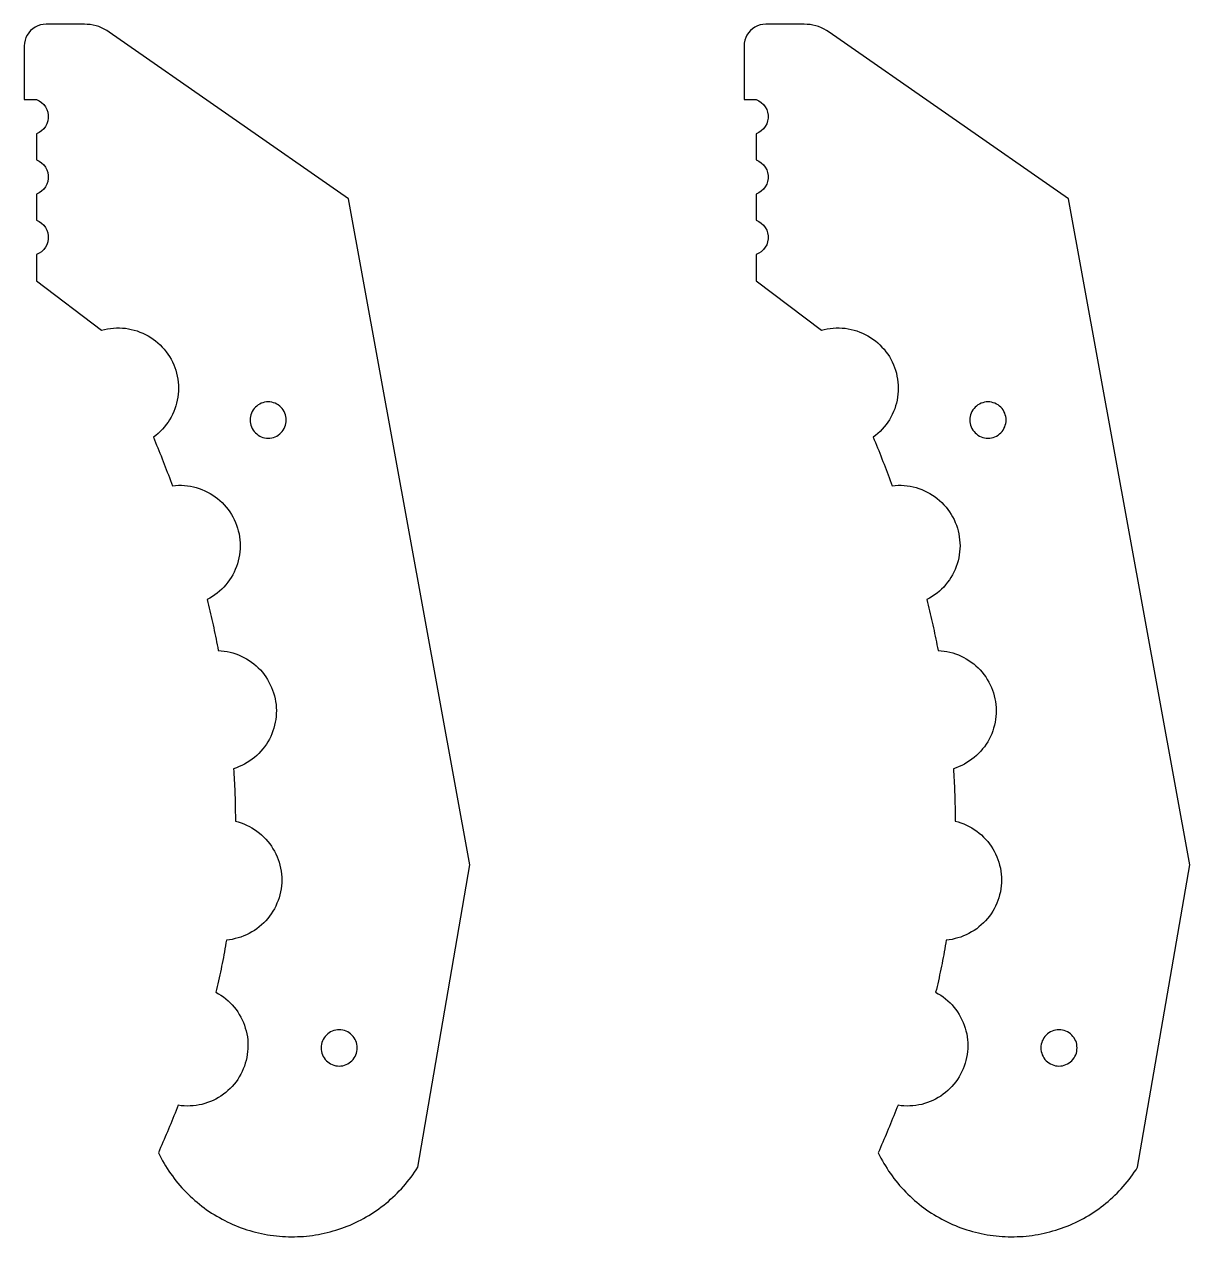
# Model space of a CAD drawing. Extents: x 1 to 481, y 1 to 148.
# Drawn here: x 384.4 to 480.8, y 25.3 to 125.7 of the extents above; entities that cross this region are included whole.
import ezdxf

# ---------------------------------------------------------------- set-up
doc = ezdxf.new("R2010")
doc.units = 0
doc.layers.get('0').update_dxf_attribs({"linetype": 'CONTINUOUS'})

msp = doc.modelspace()

# ---------------------------------------------------------------- linework, layer by layer
for p, q in [((385.26, 125.48), (385.06, 125.35)), ((385.47, 125.58), (385.26, 125.48)), ((385.69, 125.66), (385.47, 125.58)), ((385.92, 125.7), (385.69, 125.66)), ((386.16, 125.72), (385.92, 125.7)), ((389.34, 125.72), (386.16, 125.72)), ((389.58, 125.71), (389.34, 125.72)), ((389.82, 125.69), (389.58, 125.71)), ((390.06, 125.65), (389.82, 125.69)), ((390.3, 125.59), (390.06, 125.65)), ((390.53, 125.52), (390.3, 125.59)), ((390.76, 125.43), (390.53, 125.52)), ((444.85, 125.48), (444.65, 125.35)), ((445.06, 125.58), (444.85, 125.48)), ((445.28, 125.66), (445.06, 125.58)), ((445.51, 125.7), (445.28, 125.66)), ((445.75, 125.72), (445.51, 125.7)), ((448.93, 125.72), (445.75, 125.72)), ((449.17, 125.71), (448.93, 125.72)), ((449.42, 125.69), (449.17, 125.71)), ((449.65, 125.65), (449.42, 125.69)), ((449.89, 125.59), (449.65, 125.65)), ((450.12, 125.52), (449.89, 125.59)), ((450.35, 125.43), (450.12, 125.52)), ((384.49, 124.61), (384.42, 124.39)), ((384.6, 124.82), (384.49, 124.61)), ((384.73, 125.02), (384.6, 124.82)), ((384.88, 125.19), (384.73, 125.02)), ((385.06, 125.35), (384.88, 125.19)), ((390.98, 125.32), (390.76, 125.43)), ((391.19, 125.21), (390.98, 125.32)), ((391.4, 125.07), (391.19, 125.21)), ((411.21, 111.28), (391.4, 125.07)), ((444.09, 124.61), (444.01, 124.39)), ((444.19, 124.82), (444.09, 124.61)), ((444.32, 125.02), (444.19, 124.82)), ((444.48, 125.19), (444.32, 125.02)), ((444.65, 125.35), (444.48, 125.19)), ((450.57, 125.32), (450.35, 125.43)), ((450.78, 125.21), (450.57, 125.32)), ((450.99, 125.07), (450.78, 125.21)), ((470.8, 111.28), (450.99, 125.07)), ((384.37, 124.15), (384.36, 123.92)), ((384.36, 123.92), (384.36, 119.49)), ((384.42, 124.39), (384.37, 124.15)), ((443.97, 124.15), (443.95, 123.92)), ((443.95, 123.92), (443.95, 119.49)), ((444.01, 124.39), (443.97, 124.15)), ((384.36, 119.49), (385.36, 119.49)), ((385.36, 119.49), (385.58, 119.38)), ((443.95, 119.49), (444.95, 119.49)), ((444.95, 119.49), (445.17, 119.38)), ((385.58, 119.38), (385.79, 119.25)), ((385.79, 119.25), (385.97, 119.08)), ((385.97, 119.08), (386.12, 118.89)), ((386.12, 118.89), (386.23, 118.67)), ((386.23, 118.67), (386.31, 118.44)), ((445.17, 119.38), (445.38, 119.25)), ((445.38, 119.25), (445.56, 119.08)), ((445.56, 119.08), (445.71, 118.89)), ((445.71, 118.89), (445.83, 118.67)), ((445.83, 118.67), (445.9, 118.44)), ((386.23, 117.47), (386.12, 117.26)), ((386.31, 117.71), (386.23, 117.47)), ((386.31, 118.44), (386.35, 118.19)), ((386.35, 117.95), (386.31, 117.71)), ((386.35, 118.19), (386.35, 117.95)), ((445.83, 117.47), (445.71, 117.26)), ((445.9, 117.71), (445.83, 117.47)), ((445.9, 118.44), (445.94, 118.19)), ((445.94, 117.95), (445.9, 117.71)), ((445.94, 118.19), (445.94, 117.95)), ((385.58, 116.76), (385.36, 116.66)), ((385.36, 116.66), (385.36, 114.49)), ((385.79, 116.89), (385.58, 116.76)), ((385.97, 117.06), (385.79, 116.89)), ((386.12, 117.26), (385.97, 117.06)), ((445.17, 116.76), (444.95, 116.66)), ((444.95, 116.66), (444.95, 114.49)), ((445.38, 116.89), (445.17, 116.76)), ((445.56, 117.06), (445.38, 116.89)), ((445.71, 117.26), (445.56, 117.06)), ((385.36, 114.49), (385.58, 114.38)), ((444.95, 114.49), (445.17, 114.38)), ((385.58, 114.38), (385.79, 114.25)), ((385.79, 114.25), (385.97, 114.08)), ((385.97, 114.08), (386.12, 113.89)), ((386.12, 113.89), (386.23, 113.67)), ((386.23, 113.67), (386.31, 113.44)), ((386.31, 113.44), (386.35, 113.19)), ((445.17, 114.38), (445.38, 114.25)), ((445.38, 114.25), (445.56, 114.08)), ((445.56, 114.08), (445.71, 113.89)), ((445.71, 113.89), (445.83, 113.67)), ((445.83, 113.67), (445.9, 113.44)), ((445.9, 113.44), (445.94, 113.19)), ((386.23, 112.47), (386.12, 112.26)), ((386.31, 112.71), (386.23, 112.47)), ((386.35, 112.95), (386.31, 112.71)), ((386.35, 113.19), (386.35, 112.95)), ((445.83, 112.47), (445.71, 112.26)), ((445.9, 112.71), (445.83, 112.47)), ((445.94, 112.95), (445.9, 112.71)), ((445.94, 113.19), (445.94, 112.95)), ((385.58, 111.76), (385.36, 111.66)), ((385.36, 111.66), (385.36, 109.49)), ((385.79, 111.89), (385.58, 111.76)), ((385.97, 112.06), (385.79, 111.89)), ((386.12, 112.26), (385.97, 112.06)), ((445.17, 111.76), (444.95, 111.66)), ((444.95, 111.66), (444.95, 109.49)), ((445.38, 111.89), (445.17, 111.76)), ((445.56, 112.06), (445.38, 111.89)), ((445.71, 112.26), (445.56, 112.06)), ((421.26, 56.14), (411.21, 111.28)), ((480.85, 56.14), (470.8, 111.28)), ((385.36, 109.49), (385.58, 109.38)), ((444.95, 109.49), (445.17, 109.38)), ((385.58, 109.38), (385.79, 109.25)), ((385.79, 109.25), (385.97, 109.08)), ((385.97, 109.08), (386.12, 108.89)), ((386.12, 108.89), (386.23, 108.67)), ((386.23, 108.67), (386.31, 108.44)), ((386.31, 108.44), (386.35, 108.19)), ((445.17, 109.38), (445.38, 109.25)), ((445.38, 109.25), (445.56, 109.08)), ((445.56, 109.08), (445.71, 108.89)), ((445.71, 108.89), (445.83, 108.67)), ((445.83, 108.67), (445.9, 108.44)), ((445.9, 108.44), (445.94, 108.19)), ((386.23, 107.47), (386.12, 107.26)), ((386.31, 107.71), (386.23, 107.47)), ((386.35, 107.95), (386.31, 107.71)), ((386.35, 108.19), (386.35, 107.95)), ((445.83, 107.47), (445.71, 107.26)), ((445.9, 107.71), (445.83, 107.47)), ((445.94, 107.95), (445.9, 107.71)), ((445.94, 108.19), (445.94, 107.95)), ((385.58, 106.76), (385.36, 106.66)), ((385.36, 106.66), (385.36, 104.49)), ((385.79, 106.89), (385.58, 106.76)), ((385.97, 107.06), (385.79, 106.89)), ((386.12, 107.26), (385.97, 107.06)), ((445.17, 106.76), (444.95, 106.66)), ((444.95, 106.66), (444.95, 104.49)), ((445.38, 106.89), (445.17, 106.76)), ((445.56, 107.06), (445.38, 106.89)), ((445.71, 107.26), (445.56, 107.06)), ((385.36, 104.49), (390.76, 100.39)), ((444.95, 104.49), (450.35, 100.39)), ((390.76, 100.39), (391, 100.46)), ((391, 100.46), (391.24, 100.51)), ((391.24, 100.51), (391.49, 100.54)), ((391.49, 100.54), (391.74, 100.57)), ((391.74, 100.57), (391.99, 100.58)), ((391.99, 100.58), (392.24, 100.58)), ((392.24, 100.58), (392.49, 100.57)), ((392.49, 100.57), (392.73, 100.55)), ((392.73, 100.55), (392.98, 100.51)), ((392.98, 100.51), (393.22, 100.46)), ((393.22, 100.46), (393.47, 100.4)), ((393.47, 100.4), (393.7, 100.33)), ((450.35, 100.39), (450.59, 100.46)), ((450.59, 100.46), (450.84, 100.51)), ((450.84, 100.51), (451.08, 100.54)), ((451.08, 100.54), (451.33, 100.57)), ((451.33, 100.57), (451.58, 100.58)), ((451.58, 100.58), (451.83, 100.58)), ((451.83, 100.58), (452.08, 100.57)), ((452.08, 100.57), (452.33, 100.55)), ((452.33, 100.55), (452.57, 100.51)), ((452.57, 100.51), (452.82, 100.46)), ((452.82, 100.46), (453.06, 100.4)), ((453.06, 100.4), (453.3, 100.33)), ((393.7, 100.33), (393.94, 100.24)), ((393.94, 100.24), (394.17, 100.15)), ((394.17, 100.15), (394.39, 100.04)), ((394.39, 100.04), (394.61, 99.92)), ((394.61, 99.92), (394.83, 99.79)), ((394.83, 99.79), (395.03, 99.65)), ((395.03, 99.65), (395.23, 99.5)), ((395.23, 99.5), (395.42, 99.34)), ((453.3, 100.33), (453.53, 100.24)), ((453.53, 100.24), (453.76, 100.15)), ((453.76, 100.15), (453.99, 100.04)), ((453.99, 100.04), (454.21, 99.92)), ((454.21, 99.92), (454.42, 99.79)), ((454.42, 99.79), (454.62, 99.65)), ((454.62, 99.65), (454.82, 99.5)), ((454.82, 99.5), (455.02, 99.34)), ((395.42, 99.34), (395.61, 99.17)), ((395.61, 99.17), (395.78, 98.99)), ((395.78, 98.99), (395.95, 98.81)), ((395.95, 98.81), (396.1, 98.61)), ((396.1, 98.61), (396.25, 98.41)), ((396.25, 98.41), (396.38, 98.2)), ((455.02, 99.34), (455.2, 99.17)), ((455.2, 99.17), (455.37, 98.99)), ((455.37, 98.99), (455.54, 98.81)), ((455.54, 98.81), (455.69, 98.61)), ((455.69, 98.61), (455.84, 98.41)), ((455.84, 98.41), (455.98, 98.2)), ((396.38, 98.2), (396.51, 97.98)), ((396.51, 97.98), (396.62, 97.76)), ((396.62, 97.76), (396.73, 97.53)), ((396.73, 97.53), (396.82, 97.3)), ((455.98, 98.2), (456.1, 97.98)), ((456.1, 97.98), (456.22, 97.76)), ((456.22, 97.76), (456.32, 97.53)), ((456.32, 97.53), (456.41, 97.3)), ((396.82, 97.3), (396.9, 97.07)), ((396.9, 97.07), (396.97, 96.83)), ((396.97, 96.83), (397.02, 96.58)), ((397.02, 96.58), (397.07, 96.34)), ((456.41, 97.3), (456.49, 97.07)), ((456.49, 97.07), (456.56, 96.83)), ((456.56, 96.83), (456.61, 96.58)), ((456.61, 96.58), (456.66, 96.34)), ((397.07, 96.34), (397.1, 96.09)), ((397.1, 96.09), (397.12, 95.84)), ((397.12, 95.84), (397.12, 95.59)), ((397.12, 95.59), (397.12, 95.34)), ((456.66, 96.34), (456.69, 96.09)), ((456.69, 96.09), (456.71, 95.84)), ((456.71, 95.84), (456.71, 95.59)), ((456.71, 95.59), (456.71, 95.34)), ((396.97, 94.36), (396.9, 94.12)), ((397.03, 94.6), (396.97, 94.36)), ((397.07, 94.85), (397.03, 94.6)), ((397.1, 95.09), (397.07, 94.85)), ((397.12, 95.34), (397.1, 95.09)), ((404.12, 94.39), (403.98, 94.34)), ((404.26, 94.43), (404.12, 94.39)), ((404.41, 94.45), (404.26, 94.43)), ((404.55, 94.46), (404.41, 94.45)), ((404.7, 94.45), (404.55, 94.46)), ((404.85, 94.43), (404.7, 94.45)), ((404.99, 94.39), (404.85, 94.43)), ((405.13, 94.34), (404.99, 94.39)), ((456.56, 94.36), (456.5, 94.12)), ((456.62, 94.6), (456.56, 94.36)), ((456.66, 94.85), (456.62, 94.6)), ((456.69, 95.09), (456.66, 94.85)), ((456.71, 95.34), (456.69, 95.09)), ((463.71, 94.39), (463.57, 94.34)), ((463.85, 94.43), (463.71, 94.39)), ((464, 94.45), (463.85, 94.43)), ((464.15, 94.46), (464, 94.45)), ((464.29, 94.45), (464.15, 94.46)), ((464.44, 94.43), (464.29, 94.45)), ((464.58, 94.39), (464.44, 94.43)), ((464.72, 94.34), (464.58, 94.39)), ((396.63, 93.42), (396.52, 93.2)), ((396.73, 93.65), (396.63, 93.42)), ((396.82, 93.88), (396.73, 93.65)), ((396.9, 94.12), (396.82, 93.88)), ((403.12, 93.39), (403.08, 93.25)), ((403.17, 93.53), (403.12, 93.39)), ((403.23, 93.66), (403.17, 93.53)), ((403.31, 93.79), (403.23, 93.66)), ((403.39, 93.91), (403.31, 93.79)), ((403.49, 94.02), (403.39, 93.91)), ((403.6, 94.11), (403.49, 94.02)), ((403.72, 94.2), (403.6, 94.11)), ((403.85, 94.28), (403.72, 94.2)), ((403.98, 94.34), (403.85, 94.28)), ((405.26, 94.28), (405.13, 94.34)), ((405.39, 94.2), (405.26, 94.28)), ((405.51, 94.11), (405.39, 94.2)), ((405.61, 94.02), (405.51, 94.11)), ((405.71, 93.91), (405.61, 94.02)), ((405.8, 93.79), (405.71, 93.91)), ((405.88, 93.66), (405.8, 93.79)), ((405.94, 93.53), (405.88, 93.66)), ((405.99, 93.39), (405.94, 93.53)), ((406.02, 93.25), (405.99, 93.39)), ((456.22, 93.42), (456.11, 93.2)), ((456.33, 93.65), (456.22, 93.42)), ((456.42, 93.88), (456.33, 93.65)), ((456.5, 94.12), (456.42, 93.88)), ((462.71, 93.39), (462.67, 93.25)), ((462.76, 93.53), (462.71, 93.39)), ((462.82, 93.66), (462.76, 93.53)), ((462.9, 93.79), (462.82, 93.66)), ((462.99, 93.91), (462.9, 93.79)), ((463.09, 94.02), (462.99, 93.91)), ((463.19, 94.11), (463.09, 94.02)), ((463.31, 94.2), (463.19, 94.11)), ((463.44, 94.28), (463.31, 94.2)), ((463.57, 94.34), (463.44, 94.28)), ((464.85, 94.28), (464.72, 94.34)), ((464.98, 94.2), (464.85, 94.28)), ((465.1, 94.11), (464.98, 94.2)), ((465.21, 94.02), (465.1, 94.11)), ((465.31, 93.91), (465.21, 94.02)), ((465.39, 93.79), (465.31, 93.91)), ((465.47, 93.66), (465.39, 93.79)), ((465.53, 93.53), (465.47, 93.66)), ((465.58, 93.39), (465.53, 93.53)), ((465.62, 93.25), (465.58, 93.39)), ((395.96, 92.38), (395.79, 92.19)), ((396.11, 92.57), (395.96, 92.38)), ((396.26, 92.77), (396.11, 92.57)), ((396.39, 92.98), (396.26, 92.77)), ((396.52, 93.2), (396.39, 92.98)), ((403.06, 93.1), (403.05, 92.96)), ((403.05, 92.96), (403.06, 92.81)), ((403.08, 93.25), (403.06, 93.1)), ((403.06, 92.81), (403.08, 92.66)), ((403.08, 92.66), (403.12, 92.52)), ((403.12, 92.52), (403.17, 92.38)), ((403.17, 92.38), (403.23, 92.25)), ((405.88, 92.25), (405.94, 92.38)), ((405.94, 92.38), (405.99, 92.52)), ((405.99, 92.52), (406.02, 92.66)), ((406.05, 93.1), (406.02, 93.25)), ((406.02, 92.66), (406.05, 92.81)), ((406.05, 92.96), (406.05, 93.1)), ((406.05, 92.81), (406.05, 92.96)), ((455.55, 92.38), (455.39, 92.19)), ((455.71, 92.57), (455.55, 92.38)), ((455.85, 92.77), (455.71, 92.57)), ((455.99, 92.98), (455.85, 92.77)), ((456.11, 93.2), (455.99, 92.98)), ((462.67, 93.25), (462.65, 93.1)), ((462.65, 93.1), (462.65, 92.96)), ((462.65, 92.96), (462.65, 92.81)), ((462.65, 92.81), (462.67, 92.66)), ((462.67, 92.66), (462.71, 92.52)), ((462.71, 92.52), (462.76, 92.38)), ((462.76, 92.38), (462.82, 92.25)), ((465.47, 92.25), (465.53, 92.38)), ((465.53, 92.38), (465.58, 92.52)), ((465.58, 92.52), (465.62, 92.66)), ((465.64, 93.1), (465.62, 93.25)), ((465.62, 92.66), (465.64, 92.81)), ((465.65, 92.96), (465.64, 93.1)), ((465.64, 92.81), (465.65, 92.96)), ((395.25, 91.68), (395.05, 91.53)), ((395.05, 91.53), (395.14, 91.31)), ((395.44, 91.84), (395.25, 91.68)), ((395.62, 92.01), (395.44, 91.84)), ((395.79, 92.19), (395.62, 92.01)), ((403.23, 92.25), (403.31, 92.12)), ((403.31, 92.12), (403.39, 92)), ((403.39, 92), (403.49, 91.89)), ((403.49, 91.89), (403.6, 91.8)), ((403.6, 91.8), (403.72, 91.71)), ((403.72, 91.71), (403.85, 91.63)), ((403.85, 91.63), (403.98, 91.57)), ((403.98, 91.57), (404.12, 91.52)), ((404.12, 91.52), (404.26, 91.48)), ((404.26, 91.48), (404.41, 91.46)), ((404.41, 91.46), (404.55, 91.46)), ((404.55, 91.46), (404.7, 91.46)), ((404.7, 91.46), (404.85, 91.48)), ((404.85, 91.48), (404.99, 91.52)), ((404.99, 91.52), (405.13, 91.57)), ((405.13, 91.57), (405.26, 91.63)), ((405.26, 91.63), (405.39, 91.71)), ((405.39, 91.71), (405.51, 91.8)), ((405.51, 91.8), (405.61, 91.89)), ((405.61, 91.89), (405.71, 92)), ((405.71, 92), (405.8, 92.12)), ((405.8, 92.12), (405.88, 92.25)), ((454.84, 91.68), (454.64, 91.53)), ((454.64, 91.53), (454.73, 91.31)), ((455.03, 91.84), (454.84, 91.68)), ((455.21, 92.01), (455.03, 91.84)), ((455.39, 92.19), (455.21, 92.01)), ((462.82, 92.25), (462.9, 92.12)), ((462.9, 92.12), (462.99, 92)), ((462.99, 92), (463.09, 91.89)), ((463.09, 91.89), (463.19, 91.8)), ((463.19, 91.8), (463.31, 91.71)), ((463.31, 91.71), (463.44, 91.63)), ((463.44, 91.63), (463.57, 91.57)), ((463.57, 91.57), (463.71, 91.52)), ((463.71, 91.52), (463.85, 91.48)), ((463.85, 91.48), (464, 91.46)), ((464, 91.46), (464.15, 91.46)), ((464.15, 91.46), (464.29, 91.46)), ((464.29, 91.46), (464.44, 91.48)), ((464.44, 91.48), (464.58, 91.52)), ((464.58, 91.52), (464.72, 91.57)), ((464.72, 91.57), (464.85, 91.63)), ((464.85, 91.63), (464.98, 91.71)), ((464.98, 91.71), (465.1, 91.8)), ((465.1, 91.8), (465.21, 91.89)), ((465.21, 91.89), (465.31, 92)), ((465.31, 92), (465.39, 92.12)), ((465.39, 92.12), (465.47, 92.25)), ((395.14, 91.31), (395.23, 91.09)), ((395.23, 91.09), (395.32, 90.86)), ((395.32, 90.86), (395.41, 90.64)), ((395.41, 90.64), (395.5, 90.42)), ((395.5, 90.42), (395.59, 90.2)), ((454.73, 91.31), (454.82, 91.09)), ((454.82, 91.09), (454.92, 90.86)), ((454.92, 90.86), (455.01, 90.64)), ((455.01, 90.64), (455.1, 90.42)), ((455.1, 90.42), (455.19, 90.2)), ((395.59, 90.2), (395.68, 89.98)), ((395.68, 89.98), (395.77, 89.75)), ((395.77, 89.75), (395.86, 89.53)), ((395.86, 89.53), (395.95, 89.31)), ((455.19, 90.2), (455.27, 89.98)), ((455.27, 89.98), (455.36, 89.75)), ((455.36, 89.75), (455.45, 89.53)), ((455.45, 89.53), (455.54, 89.31)), ((395.95, 89.31), (396.03, 89.08)), ((396.03, 89.08), (396.12, 88.86)), ((396.12, 88.86), (396.2, 88.64)), ((396.2, 88.64), (396.29, 88.41)), ((396.29, 88.41), (396.37, 88.19)), ((455.54, 89.31), (455.62, 89.08)), ((455.62, 89.08), (455.71, 88.86)), ((455.71, 88.86), (455.8, 88.64)), ((455.8, 88.64), (455.88, 88.41)), ((455.88, 88.41), (455.97, 88.19)), ((396.37, 88.19), (396.46, 87.96)), ((396.46, 87.96), (396.54, 87.74)), ((396.54, 87.74), (396.62, 87.51)), ((396.62, 87.51), (396.87, 87.54)), ((396.87, 87.54), (397.12, 87.55)), ((397.12, 87.55), (397.37, 87.55)), ((397.37, 87.55), (397.62, 87.53)), ((397.62, 87.53), (397.87, 87.51)), ((397.87, 87.51), (398.11, 87.47)), ((398.11, 87.47), (398.36, 87.42)), ((398.36, 87.42), (398.6, 87.36)), ((398.6, 87.36), (398.84, 87.29)), ((455.97, 88.19), (456.05, 87.96)), ((456.05, 87.96), (456.13, 87.74)), ((456.13, 87.74), (456.21, 87.51)), ((456.21, 87.51), (456.46, 87.54)), ((456.46, 87.54), (456.71, 87.55)), ((456.71, 87.55), (456.96, 87.55)), ((456.96, 87.55), (457.21, 87.53)), ((457.21, 87.53), (457.46, 87.51)), ((457.46, 87.51), (457.71, 87.47)), ((457.71, 87.47), (457.95, 87.42)), ((457.95, 87.42), (458.19, 87.36)), ((458.19, 87.36), (458.43, 87.29)), ((398.84, 87.29), (399.07, 87.2)), ((399.07, 87.2), (399.3, 87.1)), ((399.3, 87.1), (399.53, 86.99)), ((399.53, 86.99), (399.75, 86.87)), ((399.75, 86.87), (399.96, 86.74)), ((399.96, 86.74), (400.16, 86.6)), ((400.16, 86.6), (400.36, 86.45)), ((400.36, 86.45), (400.55, 86.29)), ((458.43, 87.29), (458.66, 87.2)), ((458.66, 87.2), (458.89, 87.1)), ((458.89, 87.1), (459.12, 86.99)), ((459.12, 86.99), (459.34, 86.87)), ((459.34, 86.87), (459.55, 86.74)), ((459.55, 86.74), (459.76, 86.6)), ((459.76, 86.6), (459.95, 86.45)), ((459.95, 86.45), (460.14, 86.29)), ((400.55, 86.29), (400.74, 86.12)), ((400.74, 86.12), (400.91, 85.94)), ((400.91, 85.94), (401.07, 85.75)), ((401.07, 85.75), (401.23, 85.56)), ((401.23, 85.56), (401.37, 85.35)), ((401.37, 85.35), (401.51, 85.14)), ((460.14, 86.29), (460.33, 86.12)), ((460.33, 86.12), (460.5, 85.94)), ((460.5, 85.94), (460.67, 85.75)), ((460.67, 85.75), (460.82, 85.56)), ((460.82, 85.56), (460.97, 85.35)), ((460.97, 85.35), (461.1, 85.14)), ((401.51, 85.14), (401.63, 84.93)), ((401.63, 84.93), (401.75, 84.71)), ((401.75, 84.71), (401.85, 84.48)), ((401.85, 84.48), (401.94, 84.25)), ((461.1, 85.14), (461.22, 84.93)), ((461.22, 84.93), (461.34, 84.71)), ((461.34, 84.71), (461.44, 84.48)), ((461.44, 84.48), (461.53, 84.25)), ((401.94, 84.25), (402.02, 84.01)), ((402.02, 84.01), (402.08, 83.77)), ((402.08, 83.77), (402.14, 83.52)), ((402.14, 83.52), (402.18, 83.28)), ((461.53, 84.25), (461.61, 84.01)), ((461.61, 84.01), (461.68, 83.77)), ((461.68, 83.77), (461.73, 83.52)), ((461.73, 83.52), (461.77, 83.28)), ((402.18, 83.28), (402.21, 83.03)), ((402.21, 83.03), (402.23, 82.78)), ((402.23, 82.78), (402.23, 82.53)), ((402.23, 82.53), (402.23, 82.28)), ((461.77, 83.28), (461.8, 83.03)), ((461.8, 83.03), (461.82, 82.78)), ((461.82, 82.78), (461.83, 82.53)), ((461.83, 82.53), (461.82, 82.28)), ((402.13, 81.54), (402.08, 81.3)), ((402.18, 81.79), (402.13, 81.54)), ((402.21, 82.03), (402.18, 81.79)), ((402.23, 82.28), (402.21, 82.03)), ((461.72, 81.54), (461.67, 81.3)), ((461.77, 81.79), (461.72, 81.54)), ((461.8, 82.03), (461.77, 81.79)), ((461.82, 82.28), (461.8, 82.03)), ((401.73, 80.36), (401.62, 80.14)), ((401.83, 80.59), (401.73, 80.36)), ((401.93, 80.82), (401.83, 80.59)), ((402.01, 81.06), (401.93, 80.82)), ((402.08, 81.3), (402.01, 81.06)), ((461.32, 80.36), (461.21, 80.14)), ((461.43, 80.59), (461.32, 80.36)), ((461.52, 80.82), (461.43, 80.59)), ((461.6, 81.06), (461.52, 80.82)), ((461.67, 81.3), (461.6, 81.06)), ((401.05, 79.32), (400.89, 79.13)), ((401.21, 79.52), (401.05, 79.32)), ((401.35, 79.72), (401.21, 79.52)), ((401.49, 79.93), (401.35, 79.72)), ((401.62, 80.14), (401.49, 79.93)), ((460.64, 79.32), (460.48, 79.13)), ((460.8, 79.52), (460.64, 79.32)), ((460.95, 79.72), (460.8, 79.52)), ((461.08, 79.93), (460.95, 79.72)), ((461.21, 80.14), (461.08, 79.93)), ((399.93, 78.34), (399.72, 78.21)), ((400.14, 78.48), (399.93, 78.34)), ((400.34, 78.63), (400.14, 78.48)), ((400.53, 78.79), (400.34, 78.63)), ((400.71, 78.96), (400.53, 78.79)), ((400.89, 79.13), (400.71, 78.96)), ((459.52, 78.34), (459.31, 78.21)), ((459.73, 78.48), (459.52, 78.34)), ((459.93, 78.63), (459.73, 78.48)), ((460.12, 78.79), (459.93, 78.63)), ((460.3, 78.96), (460.12, 78.79)), ((460.48, 79.13), (460.3, 78.96)), ((399.72, 78.21), (399.5, 78.09)), ((399.5, 78.09), (399.55, 77.86)), ((399.55, 77.86), (399.61, 77.62)), ((399.61, 77.62), (399.67, 77.39)), ((399.67, 77.39), (399.72, 77.16)), ((459.31, 78.21), (459.09, 78.09)), ((459.09, 78.09), (459.15, 77.86)), ((459.15, 77.86), (459.2, 77.62)), ((459.2, 77.62), (459.26, 77.39)), ((459.26, 77.39), (459.31, 77.16)), ((399.72, 77.16), (399.78, 76.92)), ((399.78, 76.92), (399.83, 76.69)), ((399.83, 76.69), (399.88, 76.45)), ((399.88, 76.45), (399.93, 76.22)), ((459.31, 77.16), (459.37, 76.92)), ((459.37, 76.92), (459.42, 76.69)), ((459.42, 76.69), (459.47, 76.45)), ((459.47, 76.45), (459.53, 76.22)), ((399.93, 76.22), (399.99, 75.99)), ((399.99, 75.99), (400.04, 75.75)), ((400.04, 75.75), (400.09, 75.52)), ((400.09, 75.52), (400.14, 75.28)), ((459.53, 76.22), (459.58, 75.99)), ((459.58, 75.99), (459.63, 75.75)), ((459.63, 75.75), (459.68, 75.52)), ((459.68, 75.52), (459.73, 75.28)), ((400.14, 75.28), (400.19, 75.05)), ((400.19, 75.05), (400.24, 74.81)), ((400.24, 74.81), (400.28, 74.58)), ((400.28, 74.58), (400.33, 74.34)), ((400.33, 74.34), (400.38, 74.11)), ((459.73, 75.28), (459.78, 75.05)), ((459.78, 75.05), (459.83, 74.81)), ((459.83, 74.81), (459.88, 74.58)), ((459.88, 74.58), (459.92, 74.34)), ((459.92, 74.34), (459.97, 74.11)), ((400.38, 74.11), (400.42, 73.87)), ((400.42, 73.87), (400.67, 73.85)), ((400.67, 73.85), (400.91, 73.83)), ((400.91, 73.83), (401.16, 73.79)), ((401.16, 73.79), (401.4, 73.73)), ((401.4, 73.73), (401.63, 73.67)), ((401.63, 73.67), (401.87, 73.6)), ((401.87, 73.6), (402.1, 73.51)), ((402.1, 73.51), (402.32, 73.41)), ((402.32, 73.41), (402.55, 73.3)), ((402.55, 73.3), (402.76, 73.18)), ((459.97, 74.11), (460.02, 73.87)), ((460.02, 73.87), (460.26, 73.85)), ((460.26, 73.85), (460.51, 73.83)), ((460.51, 73.83), (460.75, 73.79)), ((460.75, 73.79), (460.99, 73.73)), ((460.99, 73.73), (461.23, 73.67)), ((461.23, 73.67), (461.46, 73.6)), ((461.46, 73.6), (461.69, 73.51)), ((461.69, 73.51), (461.92, 73.41)), ((461.92, 73.41), (462.14, 73.3)), ((462.14, 73.3), (462.35, 73.18)), ((402.76, 73.18), (402.97, 73.05)), ((402.97, 73.05), (403.17, 72.91)), ((403.17, 72.91), (403.37, 72.76)), ((403.37, 72.76), (403.55, 72.61)), ((403.55, 72.61), (403.73, 72.44)), ((403.73, 72.44), (403.91, 72.26)), ((462.35, 73.18), (462.56, 73.05)), ((462.56, 73.05), (462.76, 72.91)), ((462.76, 72.91), (462.96, 72.76)), ((462.96, 72.76), (463.15, 72.61)), ((463.15, 72.61), (463.33, 72.44)), ((463.33, 72.44), (463.5, 72.26)), ((403.91, 72.26), (404.07, 72.08)), ((404.07, 72.08), (404.22, 71.88)), ((404.22, 71.88), (404.36, 71.68)), ((404.36, 71.68), (404.5, 71.48)), ((404.5, 71.48), (404.62, 71.26)), ((463.5, 72.26), (463.66, 72.08)), ((463.66, 72.08), (463.81, 71.88)), ((463.81, 71.88), (463.96, 71.68)), ((463.96, 71.68), (464.09, 71.48)), ((464.09, 71.48), (464.21, 71.26)), ((404.62, 71.26), (404.73, 71.04)), ((404.73, 71.04), (404.83, 70.82)), ((404.83, 70.82), (404.92, 70.59)), ((404.92, 70.59), (405, 70.36)), ((405, 70.36), (405.07, 70.12)), ((464.21, 71.26), (464.32, 71.04)), ((464.32, 71.04), (464.43, 70.82)), ((464.43, 70.82), (464.52, 70.59)), ((464.52, 70.59), (464.59, 70.36)), ((464.59, 70.36), (464.66, 70.12)), ((405.07, 70.12), (405.12, 69.88)), ((405.12, 69.88), (405.17, 69.64)), ((405.17, 69.64), (405.2, 69.39)), ((405.2, 69.39), (405.22, 69.15)), ((464.66, 70.12), (464.72, 69.88)), ((464.72, 69.88), (464.76, 69.64)), ((464.76, 69.64), (464.79, 69.39)), ((464.79, 69.39), (464.81, 69.15)), ((405.21, 68.41), (405.18, 68.17)), ((405.22, 68.66), (405.21, 68.41)), ((405.22, 69.15), (405.23, 68.9)), ((405.23, 68.9), (405.22, 68.66)), ((464.8, 68.41), (464.77, 68.17)), ((464.82, 68.66), (464.8, 68.41)), ((464.81, 69.15), (464.82, 68.9)), ((464.82, 68.9), (464.82, 68.66)), ((405.02, 67.45), (404.94, 67.21)), ((405.08, 67.68), (405.02, 67.45)), ((405.14, 67.93), (405.08, 67.68)), ((405.18, 68.17), (405.14, 67.93)), ((464.61, 67.45), (464.54, 67.21)), ((464.68, 67.68), (464.61, 67.45)), ((464.73, 67.93), (464.68, 67.68)), ((464.77, 68.17), (464.73, 67.93)), ((404.53, 66.32), (404.4, 66.11)), ((404.65, 66.54), (404.53, 66.32)), ((404.76, 66.76), (404.65, 66.54)), ((404.86, 66.98), (404.76, 66.76)), ((404.94, 67.21), (404.86, 66.98)), ((464.12, 66.32), (463.99, 66.11)), ((464.24, 66.54), (464.12, 66.32)), ((464.35, 66.76), (464.24, 66.54)), ((464.45, 66.98), (464.35, 66.76)), ((464.54, 67.21), (464.45, 66.98)), ((403.78, 65.35), (403.6, 65.18)), ((403.95, 65.53), (403.78, 65.35)), ((404.11, 65.72), (403.95, 65.53)), ((404.26, 65.91), (404.11, 65.72)), ((404.4, 66.11), (404.26, 65.91)), ((463.37, 65.35), (463.19, 65.18)), ((463.54, 65.53), (463.37, 65.35)), ((463.7, 65.72), (463.54, 65.53)), ((463.85, 65.91), (463.7, 65.72)), ((463.99, 66.11), (463.85, 65.91)), ((402.16, 64.26), (401.93, 64.17)), ((402.38, 64.36), (402.16, 64.26)), ((402.6, 64.47), (402.38, 64.36)), ((402.81, 64.59), (402.6, 64.47)), ((403.02, 64.73), (402.81, 64.59)), ((403.22, 64.87), (403.02, 64.73)), ((403.41, 65.02), (403.22, 64.87)), ((403.6, 65.18), (403.41, 65.02)), ((461.75, 64.26), (461.52, 64.17)), ((461.97, 64.36), (461.75, 64.26)), ((462.19, 64.47), (461.97, 64.36)), ((462.4, 64.59), (462.19, 64.47)), ((462.61, 64.73), (462.4, 64.59)), ((462.81, 64.87), (462.61, 64.73)), ((463.01, 65.02), (462.81, 64.87)), ((463.19, 65.18), (463.01, 65.02)), ((401.93, 64.17), (401.69, 64.09)), ((401.69, 64.09), (401.71, 63.85)), ((401.71, 63.85), (401.72, 63.61)), ((401.72, 63.61), (401.74, 63.37)), ((401.74, 63.37), (401.75, 63.13)), ((461.52, 64.17), (461.28, 64.09)), ((461.28, 64.09), (461.3, 63.85)), ((461.3, 63.85), (461.31, 63.61)), ((461.31, 63.61), (461.33, 63.37)), ((461.33, 63.37), (461.34, 63.13)), ((401.75, 63.13), (401.76, 62.89)), ((401.76, 62.89), (401.77, 62.64)), ((401.77, 62.64), (401.78, 62.4)), ((401.78, 62.4), (401.79, 62.16)), ((461.34, 63.13), (461.35, 62.89)), ((461.35, 62.89), (461.36, 62.64)), ((461.36, 62.64), (461.37, 62.4)), ((461.37, 62.4), (461.38, 62.16)), ((401.79, 62.16), (401.8, 61.92)), ((401.8, 61.92), (401.81, 61.68)), ((401.81, 61.68), (401.81, 61.44)), ((401.81, 61.44), (401.82, 61.19)), ((461.38, 62.16), (461.39, 61.92)), ((461.39, 61.92), (461.4, 61.68)), ((461.4, 61.68), (461.41, 61.44)), ((461.41, 61.44), (461.41, 61.19)), ((401.82, 61.19), (401.83, 60.95)), ((401.83, 60.95), (401.83, 60.71)), ((401.83, 60.71), (401.83, 60.47)), ((401.83, 60.47), (401.84, 60.23)), ((461.41, 61.19), (461.42, 60.95)), ((461.42, 60.95), (461.42, 60.71)), ((461.42, 60.71), (461.43, 60.47)), ((461.43, 60.47), (461.43, 60.23)), ((401.84, 60.23), (401.84, 59.98)), ((401.84, 59.98), (401.84, 59.74)), ((401.84, 59.74), (402.08, 59.68)), ((402.08, 59.68), (402.31, 59.6)), ((402.31, 59.6), (402.55, 59.52)), ((402.55, 59.52), (402.77, 59.42)), ((402.77, 59.42), (403, 59.31)), ((403, 59.31), (403.21, 59.19)), ((461.43, 60.23), (461.43, 59.98)), ((461.43, 59.98), (461.43, 59.74)), ((461.43, 59.74), (461.67, 59.68)), ((461.67, 59.68), (461.91, 59.6)), ((461.91, 59.6), (462.14, 59.52)), ((462.14, 59.52), (462.37, 59.42)), ((462.37, 59.42), (462.59, 59.31)), ((462.59, 59.31), (462.8, 59.19)), ((403.21, 59.19), (403.42, 59.06)), ((403.42, 59.06), (403.62, 58.92)), ((403.62, 58.92), (403.82, 58.76)), ((403.82, 58.76), (404.01, 58.6)), ((404.01, 58.6), (404.19, 58.43)), ((404.19, 58.43), (404.36, 58.26)), ((404.36, 58.26), (404.52, 58.07)), ((462.8, 59.19), (463.01, 59.06)), ((463.01, 59.06), (463.22, 58.92)), ((463.22, 58.92), (463.41, 58.76)), ((463.41, 58.76), (463.6, 58.6)), ((463.6, 58.6), (463.78, 58.43)), ((463.78, 58.43), (463.95, 58.26)), ((463.95, 58.26), (464.12, 58.07)), ((404.52, 58.07), (404.68, 57.87)), ((404.68, 57.87), (404.82, 57.67)), ((404.82, 57.67), (404.95, 57.46)), ((404.95, 57.46), (405.08, 57.25)), ((405.08, 57.25), (405.19, 57.03)), ((464.12, 58.07), (464.27, 57.87)), ((464.27, 57.87), (464.41, 57.67)), ((464.41, 57.67), (464.54, 57.46)), ((464.54, 57.46), (464.67, 57.25)), ((464.67, 57.25), (464.78, 57.03)), ((405.19, 57.03), (405.29, 56.8)), ((405.29, 56.8), (405.38, 56.57)), ((405.38, 56.57), (405.46, 56.34)), ((405.46, 56.34), (405.52, 56.1)), ((464.78, 57.03), (464.88, 56.8)), ((464.88, 56.8), (464.97, 56.57)), ((464.97, 56.57), (465.05, 56.34)), ((465.05, 56.34), (465.11, 56.1)), ((405.52, 56.1), (405.58, 55.86)), ((405.58, 55.86), (405.62, 55.61)), ((405.62, 55.61), (405.65, 55.37)), ((405.65, 55.37), (405.67, 55.12)), ((416.94, 31.09), (421.26, 56.14)), ((465.11, 56.1), (465.17, 55.86)), ((465.17, 55.86), (465.21, 55.61)), ((465.21, 55.61), (465.24, 55.37)), ((465.24, 55.37), (465.26, 55.12)), ((476.53, 31.09), (480.85, 56.14)), ((405.65, 54.38), (405.62, 54.13)), ((405.67, 54.63), (405.65, 54.38)), ((405.67, 55.12), (405.67, 54.87)), ((405.67, 54.87), (405.67, 54.63)), ((465.24, 54.38), (465.21, 54.13)), ((465.26, 54.63), (465.24, 54.38)), ((465.26, 55.12), (465.26, 54.87)), ((465.26, 54.87), (465.26, 54.63)), ((405.45, 53.41), (405.37, 53.18)), ((405.52, 53.65), (405.45, 53.41)), ((405.57, 53.89), (405.52, 53.65)), ((405.62, 54.13), (405.57, 53.89)), ((465.04, 53.41), (464.96, 53.18)), ((465.11, 53.65), (465.04, 53.41)), ((465.17, 53.89), (465.11, 53.65)), ((465.21, 54.13), (465.17, 53.89)), ((404.95, 52.28), (404.81, 52.08)), ((405.07, 52.5), (404.95, 52.28)), ((405.18, 52.72), (405.07, 52.5)), ((405.28, 52.95), (405.18, 52.72)), ((405.37, 53.18), (405.28, 52.95)), ((464.54, 52.28), (464.4, 52.08)), ((464.66, 52.5), (464.54, 52.28)), ((464.77, 52.72), (464.66, 52.5)), ((464.87, 52.95), (464.77, 52.72)), ((464.96, 53.18), (464.87, 52.95)), ((404.18, 51.32), (404, 51.15)), ((404.35, 51.49), (404.18, 51.32)), ((404.51, 51.68), (404.35, 51.49)), ((404.67, 51.87), (404.51, 51.68)), ((404.81, 52.08), (404.67, 51.87)), ((463.77, 51.32), (463.59, 51.15)), ((463.94, 51.49), (463.77, 51.32)), ((464.11, 51.68), (463.94, 51.49)), ((464.26, 51.87), (464.11, 51.68)), ((464.4, 52.08), (464.26, 51.87)), ((402.53, 50.24), (402.3, 50.15)), ((402.76, 50.34), (402.53, 50.24)), ((402.98, 50.45), (402.76, 50.34)), ((403.2, 50.57), (402.98, 50.45)), ((403.41, 50.7), (403.2, 50.57)), ((403.61, 50.84), (403.41, 50.7)), ((403.81, 50.99), (403.61, 50.84)), ((404, 51.15), (403.81, 50.99)), ((462.13, 50.24), (461.89, 50.15)), ((462.35, 50.34), (462.13, 50.24)), ((462.57, 50.45), (462.35, 50.34)), ((462.79, 50.57), (462.57, 50.45)), ((463, 50.7), (462.79, 50.57)), ((463.21, 50.84), (463, 50.7)), ((463.4, 50.99), (463.21, 50.84)), ((463.59, 51.15), (463.4, 50.99)), ((401.01, 49.42), (400.97, 49.17)), ((401.05, 49.66), (401.01, 49.42)), ((401.09, 49.9), (401.05, 49.66)), ((401.34, 49.93), (401.09, 49.9)), ((401.58, 49.96), (401.34, 49.93)), ((401.83, 50.02), (401.58, 49.96)), ((402.07, 50.08), (401.83, 50.02)), ((402.3, 50.15), (402.07, 50.08)), ((460.61, 49.42), (460.56, 49.17)), ((460.65, 49.66), (460.61, 49.42)), ((460.69, 49.9), (460.65, 49.66)), ((460.93, 49.93), (460.69, 49.9)), ((461.18, 49.96), (460.93, 49.93)), ((461.42, 50.02), (461.18, 49.96)), ((461.66, 50.08), (461.42, 50.02)), ((461.89, 50.15), (461.66, 50.08)), ((400.8, 48.21), (400.75, 47.97)), ((400.84, 48.45), (400.8, 48.21)), ((400.89, 48.69), (400.84, 48.45)), ((400.93, 48.93), (400.89, 48.69)), ((400.97, 49.17), (400.93, 48.93)), ((460.39, 48.21), (460.34, 47.97)), ((460.43, 48.45), (460.39, 48.21)), ((460.48, 48.69), (460.43, 48.45)), ((460.52, 48.93), (460.48, 48.69)), ((460.56, 49.17), (460.52, 48.93)), ((400.6, 47.25), (400.55, 47.01)), ((400.65, 47.49), (400.6, 47.25)), ((400.7, 47.73), (400.65, 47.49)), ((400.75, 47.97), (400.7, 47.73)), ((460.19, 47.25), (460.14, 47.01)), ((460.24, 47.49), (460.19, 47.25)), ((460.29, 47.73), (460.24, 47.49)), ((460.34, 47.97), (460.29, 47.73)), ((400.39, 46.29), (400.33, 46.06)), ((400.44, 46.53), (400.39, 46.29)), ((400.5, 46.77), (400.44, 46.53)), ((400.55, 47.01), (400.5, 46.77)), ((459.98, 46.29), (459.93, 46.06)), ((460.04, 46.53), (459.98, 46.29)), ((460.09, 46.77), (460.04, 46.53)), ((460.14, 47.01), (460.09, 46.77)), ((400.28, 45.82), (400.22, 45.58)), ((400.22, 45.58), (400.43, 45.46)), ((400.33, 46.06), (400.28, 45.82)), ((400.43, 45.46), (400.64, 45.33)), ((400.64, 45.33), (400.84, 45.19)), ((400.84, 45.19), (401.04, 45.04)), ((459.87, 45.82), (459.81, 45.58)), ((459.81, 45.58), (460.03, 45.46)), ((459.93, 46.06), (459.87, 45.82)), ((460.03, 45.46), (460.23, 45.33)), ((460.23, 45.33), (460.44, 45.19)), ((460.44, 45.19), (460.63, 45.04)), ((401.04, 45.04), (401.23, 44.88)), ((401.23, 44.88), (401.41, 44.71)), ((401.41, 44.71), (401.58, 44.53)), ((401.58, 44.53), (401.74, 44.34)), ((401.74, 44.34), (401.89, 44.15)), ((460.63, 45.04), (460.82, 44.88)), ((460.82, 44.88), (461, 44.71)), ((461, 44.71), (461.17, 44.53)), ((461.17, 44.53), (461.33, 44.34)), ((461.33, 44.34), (461.48, 44.15)), ((401.89, 44.15), (402.03, 43.95)), ((402.03, 43.95), (402.16, 43.74)), ((402.16, 43.74), (402.29, 43.53)), ((402.29, 43.53), (402.4, 43.31)), ((402.4, 43.31), (402.5, 43.08)), ((461.48, 44.15), (461.62, 43.95)), ((461.62, 43.95), (461.76, 43.74)), ((461.76, 43.74), (461.88, 43.53)), ((461.88, 43.53), (461.99, 43.31)), ((461.99, 43.31), (462.09, 43.08)), ((402.5, 43.08), (402.59, 42.85)), ((402.59, 42.85), (402.66, 42.62)), ((402.66, 42.62), (402.73, 42.38)), ((402.73, 42.38), (402.78, 42.14)), ((409.6, 42.22), (409.48, 42.13)), ((409.72, 42.3), (409.6, 42.22)), ((409.86, 42.36), (409.72, 42.3)), ((409.99, 42.41), (409.86, 42.36)), ((410.14, 42.45), (409.99, 42.41)), ((410.28, 42.47), (410.14, 42.45)), ((410.43, 42.47), (410.28, 42.47)), ((410.58, 42.47), (410.43, 42.47)), ((410.72, 42.45), (410.58, 42.47)), ((410.87, 42.41), (410.72, 42.45)), ((411, 42.36), (410.87, 42.41)), ((411.14, 42.3), (411, 42.36)), ((411.26, 42.22), (411.14, 42.3)), ((411.38, 42.13), (411.26, 42.22)), ((462.09, 43.08), (462.18, 42.85)), ((462.18, 42.85), (462.26, 42.62)), ((462.26, 42.62), (462.32, 42.38)), ((462.32, 42.38), (462.38, 42.14)), ((469.19, 42.22), (469.07, 42.13)), ((469.31, 42.3), (469.19, 42.22)), ((469.45, 42.36), (469.31, 42.3)), ((469.59, 42.41), (469.45, 42.36)), ((469.73, 42.45), (469.59, 42.41)), ((469.87, 42.47), (469.73, 42.45)), ((470.02, 42.47), (469.87, 42.47)), ((470.17, 42.47), (470.02, 42.47)), ((470.31, 42.45), (470.17, 42.47)), ((470.46, 42.41), (470.31, 42.45)), ((470.6, 42.36), (470.46, 42.41)), ((470.73, 42.3), (470.6, 42.36)), ((470.86, 42.22), (470.73, 42.3)), ((470.97, 42.13), (470.86, 42.22)), ((402.78, 42.14), (402.83, 41.9)), ((402.83, 41.9), (402.86, 41.65)), ((402.86, 41.65), (402.87, 41.41)), ((402.87, 41.41), (402.88, 41.16)), ((402.88, 41.16), (402.87, 40.91)), ((408.96, 41.27), (408.94, 41.12)), ((408.99, 41.41), (408.96, 41.27)), ((409.04, 41.55), (408.99, 41.41)), ((409.11, 41.68), (409.04, 41.55)), ((409.18, 41.81), (409.11, 41.68)), ((409.27, 41.93), (409.18, 41.81)), ((409.37, 42.03), (409.27, 41.93)), ((409.48, 42.13), (409.37, 42.03)), ((411.49, 42.03), (411.38, 42.13)), ((411.59, 41.93), (411.49, 42.03)), ((411.68, 41.81), (411.59, 41.93)), ((411.75, 41.68), (411.68, 41.81)), ((411.82, 41.55), (411.75, 41.68)), ((411.87, 41.41), (411.82, 41.55)), ((411.9, 41.27), (411.87, 41.41)), ((411.92, 41.12), (411.9, 41.27)), ((462.38, 42.14), (462.42, 41.9)), ((462.42, 41.9), (462.45, 41.65)), ((462.45, 41.65), (462.47, 41.41)), ((462.47, 41.41), (462.47, 41.16)), ((462.47, 41.16), (462.47, 40.91)), ((468.55, 41.27), (468.53, 41.12)), ((468.59, 41.41), (468.55, 41.27)), ((468.64, 41.55), (468.59, 41.41)), ((468.7, 41.68), (468.64, 41.55)), ((468.77, 41.81), (468.7, 41.68)), ((468.86, 41.93), (468.77, 41.81)), ((468.96, 42.03), (468.86, 41.93)), ((469.07, 42.13), (468.96, 42.03)), ((471.08, 42.03), (470.97, 42.13)), ((471.18, 41.93), (471.08, 42.03)), ((471.27, 41.81), (471.18, 41.93)), ((471.34, 41.68), (471.27, 41.81)), ((471.41, 41.55), (471.34, 41.68)), ((471.46, 41.41), (471.41, 41.55)), ((471.49, 41.27), (471.46, 41.41)), ((471.51, 41.12), (471.49, 41.27)), ((402.78, 40.18), (402.73, 39.94)), ((402.82, 40.42), (402.78, 40.18)), ((402.85, 40.67), (402.82, 40.42)), ((402.87, 40.91), (402.85, 40.67)), ((408.94, 41.12), (408.93, 40.97)), ((408.93, 40.97), (408.94, 40.83)), ((408.94, 40.83), (408.96, 40.68)), ((408.96, 40.68), (408.99, 40.54)), ((408.99, 40.54), (409.04, 40.4)), ((409.04, 40.4), (409.11, 40.27)), ((409.11, 40.27), (409.18, 40.14)), ((411.68, 40.14), (411.75, 40.27)), ((411.75, 40.27), (411.82, 40.4)), ((411.82, 40.4), (411.87, 40.54)), ((411.87, 40.54), (411.9, 40.68)), ((411.9, 40.68), (411.92, 40.83)), ((411.93, 40.97), (411.92, 41.12)), ((411.92, 40.83), (411.93, 40.97)), ((462.37, 40.18), (462.32, 39.94)), ((462.42, 40.42), (462.37, 40.18)), ((462.45, 40.67), (462.42, 40.42)), ((462.47, 40.91), (462.45, 40.67)), ((468.53, 41.12), (468.52, 40.97)), ((468.52, 40.97), (468.53, 40.83)), ((468.53, 40.83), (468.55, 40.68)), ((468.55, 40.68), (468.59, 40.54)), ((468.59, 40.54), (468.64, 40.4)), ((468.64, 40.4), (468.7, 40.27)), ((468.7, 40.27), (468.77, 40.14)), ((471.27, 40.14), (471.34, 40.27)), ((471.34, 40.27), (471.41, 40.4)), ((471.41, 40.4), (471.46, 40.54)), ((471.46, 40.54), (471.49, 40.68)), ((471.49, 40.68), (471.51, 40.83)), ((471.52, 40.97), (471.51, 41.12)), ((471.51, 40.83), (471.52, 40.97)), ((402.49, 39.24), (402.39, 39.01)), ((402.58, 39.47), (402.49, 39.24)), ((402.66, 39.7), (402.58, 39.47)), ((402.73, 39.94), (402.66, 39.7)), ((409.18, 40.14), (409.27, 40.02)), ((409.27, 40.02), (409.37, 39.91)), ((409.37, 39.91), (409.48, 39.81)), ((409.48, 39.81), (409.6, 39.73)), ((409.6, 39.73), (409.72, 39.65)), ((409.72, 39.65), (409.86, 39.59)), ((409.86, 39.59), (409.99, 39.54)), ((409.99, 39.54), (410.14, 39.5)), ((410.14, 39.5), (410.28, 39.48)), ((410.28, 39.48), (410.43, 39.47)), ((410.43, 39.47), (410.58, 39.48)), ((410.58, 39.48), (410.72, 39.5)), ((410.72, 39.5), (410.87, 39.54)), ((410.87, 39.54), (411, 39.59)), ((411, 39.59), (411.14, 39.65)), ((411.14, 39.65), (411.26, 39.73)), ((411.26, 39.73), (411.38, 39.81)), ((411.38, 39.81), (411.49, 39.91)), ((411.49, 39.91), (411.59, 40.02)), ((411.59, 40.02), (411.68, 40.14)), ((462.09, 39.24), (461.99, 39.01)), ((462.18, 39.47), (462.09, 39.24)), ((462.25, 39.7), (462.18, 39.47)), ((462.32, 39.94), (462.25, 39.7)), ((468.77, 40.14), (468.86, 40.02)), ((468.86, 40.02), (468.96, 39.91)), ((468.96, 39.91), (469.07, 39.81)), ((469.07, 39.81), (469.19, 39.73)), ((469.19, 39.73), (469.31, 39.65)), ((469.31, 39.65), (469.45, 39.59)), ((469.45, 39.59), (469.59, 39.54)), ((469.59, 39.54), (469.73, 39.5)), ((469.73, 39.5), (469.87, 39.48)), ((469.87, 39.48), (470.02, 39.47)), ((470.02, 39.47), (470.17, 39.48)), ((470.17, 39.48), (470.31, 39.5)), ((470.31, 39.5), (470.46, 39.54)), ((470.46, 39.54), (470.6, 39.59)), ((470.6, 39.59), (470.73, 39.65)), ((470.73, 39.65), (470.86, 39.73)), ((470.86, 39.73), (470.97, 39.81)), ((470.97, 39.81), (471.08, 39.91)), ((471.08, 39.91), (471.18, 40.02)), ((471.18, 40.02), (471.27, 40.14)), ((401.89, 38.17), (401.73, 37.98)), ((402.03, 38.37), (401.89, 38.17)), ((402.16, 38.58), (402.03, 38.37)), ((402.28, 38.79), (402.16, 38.58)), ((402.39, 39.01), (402.28, 38.79)), ((461.48, 38.17), (461.33, 37.98)), ((461.62, 38.37), (461.48, 38.17)), ((461.75, 38.58), (461.62, 38.37)), ((461.88, 38.79), (461.75, 38.58)), ((461.99, 39.01), (461.88, 38.79)), ((401.04, 37.28), (400.84, 37.13)), ((401.22, 37.44), (401.04, 37.28)), ((401.4, 37.61), (401.22, 37.44)), ((401.57, 37.79), (401.4, 37.61)), ((401.73, 37.98), (401.57, 37.79)), ((460.63, 37.28), (460.43, 37.13)), ((460.81, 37.44), (460.63, 37.28)), ((460.99, 37.61), (460.81, 37.44)), ((461.16, 37.79), (460.99, 37.61)), ((461.33, 37.98), (461.16, 37.79)), ((397.11, 36.22), (397.02, 36)), ((397.35, 36.19), (397.11, 36.22)), ((397.6, 36.17), (397.35, 36.19)), ((397.85, 36.16), (397.6, 36.17)), ((398.09, 36.17), (397.85, 36.16)), ((398.34, 36.18), (398.09, 36.17)), ((398.58, 36.21), (398.34, 36.18)), ((398.83, 36.25), (398.58, 36.21)), ((399.07, 36.3), (398.83, 36.25)), ((399.3, 36.37), (399.07, 36.3)), ((399.54, 36.45), (399.3, 36.37)), ((399.77, 36.53), (399.54, 36.45)), ((399.99, 36.63), (399.77, 36.53)), ((400.21, 36.74), (399.99, 36.63)), ((400.43, 36.86), (400.21, 36.74)), ((400.64, 36.99), (400.43, 36.86)), ((400.84, 37.13), (400.64, 36.99)), ((456.7, 36.22), (456.61, 36)), ((456.95, 36.19), (456.7, 36.22)), ((457.19, 36.17), (456.95, 36.19)), ((457.44, 36.16), (457.19, 36.17)), ((457.68, 36.17), (457.44, 36.16)), ((457.93, 36.18), (457.68, 36.17)), ((458.17, 36.21), (457.93, 36.18)), ((458.42, 36.25), (458.17, 36.21)), ((458.66, 36.3), (458.42, 36.25)), ((458.9, 36.37), (458.66, 36.3)), ((459.13, 36.45), (458.9, 36.37)), ((459.36, 36.53), (459.13, 36.45)), ((459.59, 36.63), (459.36, 36.53)), ((459.81, 36.74), (459.59, 36.63)), ((460.02, 36.86), (459.81, 36.74)), ((460.23, 36.99), (460.02, 36.86)), ((460.43, 37.13), (460.23, 36.99)), ((396.75, 35.34), (396.66, 35.13)), ((396.84, 35.56), (396.75, 35.34)), ((396.93, 35.78), (396.84, 35.56)), ((397.02, 36), (396.93, 35.78)), ((456.34, 35.34), (456.25, 35.13)), ((456.43, 35.56), (456.34, 35.34)), ((456.52, 35.78), (456.43, 35.56)), ((456.61, 36), (456.52, 35.78)), ((396.3, 34.25), (396.21, 34.03)), ((396.39, 34.47), (396.3, 34.25)), ((396.48, 34.69), (396.39, 34.47)), ((396.57, 34.91), (396.48, 34.69)), ((396.66, 35.13), (396.57, 34.91)), ((455.89, 34.25), (455.8, 34.03)), ((455.98, 34.47), (455.89, 34.25)), ((456.07, 34.69), (455.98, 34.47)), ((456.16, 34.91), (456.07, 34.69)), ((456.25, 35.13), (456.16, 34.91)), ((395.84, 33.16), (395.74, 32.94)), ((395.93, 33.38), (395.84, 33.16)), ((396.02, 33.6), (395.93, 33.38)), ((396.12, 33.81), (396.02, 33.6)), ((396.21, 34.03), (396.12, 33.81)), ((455.43, 33.16), (455.34, 32.94)), ((455.52, 33.38), (455.43, 33.16)), ((455.62, 33.6), (455.52, 33.38)), ((455.71, 33.81), (455.62, 33.6)), ((455.8, 34.03), (455.71, 33.81)), ((395.56, 32.51), (395.46, 32.29)), ((395.46, 32.29), (395.58, 32.07)), ((395.65, 32.72), (395.56, 32.51)), ((395.74, 32.94), (395.65, 32.72)), ((455.15, 32.51), (455.06, 32.29)), ((455.06, 32.29), (455.17, 32.07)), ((455.24, 32.72), (455.15, 32.51)), ((455.34, 32.94), (455.24, 32.72)), ((395.58, 32.07), (395.69, 31.84)), ((395.69, 31.84), (395.81, 31.63)), ((395.81, 31.63), (395.93, 31.41)), ((395.93, 31.41), (396.06, 31.2)), ((396.06, 31.2), (396.2, 30.98)), ((455.17, 32.07), (455.28, 31.84)), ((455.28, 31.84), (455.4, 31.63)), ((455.4, 31.63), (455.53, 31.41)), ((455.53, 31.41), (455.65, 31.2)), ((455.65, 31.2), (455.79, 30.98)), ((396.2, 30.98), (396.33, 30.78)), ((396.33, 30.78), (396.47, 30.57)), ((396.47, 30.57), (396.62, 30.37)), ((396.62, 30.37), (396.77, 30.17)), ((396.77, 30.17), (396.92, 29.97)), ((416.23, 30.07), (416.38, 30.27)), ((416.38, 30.27), (416.53, 30.47)), ((416.53, 30.47), (416.67, 30.68)), ((416.67, 30.68), (416.81, 30.88)), ((416.81, 30.88), (416.94, 31.09)), ((455.79, 30.98), (455.92, 30.78)), ((455.92, 30.78), (456.07, 30.57)), ((456.07, 30.57), (456.21, 30.37)), ((456.21, 30.37), (456.36, 30.17)), ((456.36, 30.17), (456.51, 29.97)), ((475.82, 30.07), (475.97, 30.27)), ((475.97, 30.27), (476.12, 30.47)), ((476.12, 30.47), (476.26, 30.68)), ((476.26, 30.68), (476.4, 30.88)), ((476.4, 30.88), (476.53, 31.09)), ((396.92, 29.97), (397.08, 29.78)), ((397.08, 29.78), (397.24, 29.59)), ((397.24, 29.59), (397.41, 29.4)), ((397.41, 29.4), (397.57, 29.22)), ((397.57, 29.22), (397.75, 29.04)), ((415.24, 28.95), (415.41, 29.13)), ((415.41, 29.13), (415.58, 29.31)), ((415.58, 29.31), (415.75, 29.5)), ((415.75, 29.5), (415.91, 29.69)), ((415.91, 29.69), (416.07, 29.88)), ((416.07, 29.88), (416.23, 30.07)), ((456.51, 29.97), (456.67, 29.78)), ((456.67, 29.78), (456.83, 29.59)), ((456.83, 29.59), (457, 29.4)), ((457, 29.4), (457.17, 29.22)), ((457.17, 29.22), (457.34, 29.04)), ((474.83, 28.95), (475, 29.13)), ((475, 29.13), (475.17, 29.31)), ((475.17, 29.31), (475.34, 29.5)), ((475.34, 29.5), (475.5, 29.69)), ((475.5, 29.69), (475.66, 29.88)), ((475.66, 29.88), (475.82, 30.07)), ((397.75, 29.04), (397.92, 28.86)), ((397.92, 28.86), (398.1, 28.69)), ((398.1, 28.69), (398.29, 28.52)), ((398.29, 28.52), (398.47, 28.35)), ((398.47, 28.35), (398.66, 28.19)), ((398.66, 28.19), (398.86, 28.03)), ((414.12, 27.96), (414.31, 28.11)), ((414.31, 28.11), (414.5, 28.27)), ((414.5, 28.27), (414.69, 28.44)), ((414.69, 28.44), (414.88, 28.61)), ((414.88, 28.61), (415.06, 28.78)), ((415.06, 28.78), (415.24, 28.95)), ((457.34, 29.04), (457.52, 28.86)), ((457.52, 28.86), (457.7, 28.69)), ((457.7, 28.69), (457.88, 28.52)), ((457.88, 28.52), (458.07, 28.35)), ((458.07, 28.35), (458.26, 28.19)), ((458.26, 28.19), (458.45, 28.03)), ((473.71, 27.96), (473.91, 28.11)), ((473.91, 28.11), (474.1, 28.27)), ((474.1, 28.27), (474.28, 28.44)), ((474.28, 28.44), (474.47, 28.61)), ((474.47, 28.61), (474.65, 28.78)), ((474.65, 28.78), (474.83, 28.95)), ((398.86, 28.03), (399.05, 27.88)), ((399.05, 27.88), (399.25, 27.73)), ((399.25, 27.73), (399.45, 27.58)), ((399.45, 27.58), (399.66, 27.44)), ((399.66, 27.44), (399.87, 27.3)), ((399.87, 27.3), (400.08, 27.17)), ((400.08, 27.17), (400.29, 27.04)), ((412.67, 26.98), (412.89, 27.11)), ((412.89, 27.11), (413.1, 27.24)), ((413.1, 27.24), (413.31, 27.38)), ((413.31, 27.38), (413.52, 27.51)), ((413.52, 27.51), (413.72, 27.66)), ((413.72, 27.66), (413.92, 27.81)), ((413.92, 27.81), (414.12, 27.96)), ((458.45, 28.03), (458.64, 27.88)), ((458.64, 27.88), (458.84, 27.73)), ((458.84, 27.73), (459.05, 27.58)), ((459.05, 27.58), (459.25, 27.44)), ((459.25, 27.44), (459.46, 27.3)), ((459.46, 27.3), (459.67, 27.17)), ((459.67, 27.17), (459.89, 27.04)), ((472.26, 26.98), (472.48, 27.11)), ((472.48, 27.11), (472.69, 27.24)), ((472.69, 27.24), (472.9, 27.38)), ((472.9, 27.38), (473.11, 27.51)), ((473.11, 27.51), (473.31, 27.66)), ((473.31, 27.66), (473.51, 27.81)), ((473.51, 27.81), (473.71, 27.96)), ((400.29, 27.04), (400.51, 26.92)), ((400.51, 26.92), (400.73, 26.8)), ((400.73, 26.8), (400.95, 26.68)), ((400.95, 26.68), (401.17, 26.57)), ((401.17, 26.57), (401.4, 26.46)), ((401.4, 26.46), (401.63, 26.36)), ((401.63, 26.36), (401.86, 26.26)), ((401.86, 26.26), (402.09, 26.17)), ((402.09, 26.17), (402.32, 26.08)), ((410.64, 26.04), (410.87, 26.13)), ((410.87, 26.13), (411.1, 26.22)), ((411.1, 26.22), (411.33, 26.31)), ((411.33, 26.31), (411.56, 26.41)), ((411.56, 26.41), (411.79, 26.52)), ((411.79, 26.52), (412.01, 26.63)), ((412.01, 26.63), (412.24, 26.74)), ((412.24, 26.74), (412.45, 26.86)), ((412.45, 26.86), (412.67, 26.98)), ((459.89, 27.04), (460.1, 26.92)), ((460.1, 26.92), (460.32, 26.8)), ((460.32, 26.8), (460.54, 26.68)), ((460.54, 26.68), (460.76, 26.57)), ((460.76, 26.57), (460.99, 26.46)), ((460.99, 26.46), (461.22, 26.36)), ((461.22, 26.36), (461.45, 26.26)), ((461.45, 26.26), (461.68, 26.17)), ((461.68, 26.17), (461.91, 26.08)), ((470.23, 26.04), (470.46, 26.13)), ((470.46, 26.13), (470.69, 26.22)), ((470.69, 26.22), (470.93, 26.31)), ((470.93, 26.31), (471.15, 26.41)), ((471.15, 26.41), (471.38, 26.52)), ((471.38, 26.52), (471.61, 26.63)), ((471.61, 26.63), (471.83, 26.74)), ((471.83, 26.74), (472.05, 26.86)), ((472.05, 26.86), (472.26, 26.98)), ((402.32, 26.08), (402.56, 26)), ((402.56, 26), (402.79, 25.92)), ((402.79, 25.92), (403.03, 25.85)), ((403.03, 25.85), (403.27, 25.78)), ((403.27, 25.78), (403.51, 25.72)), ((403.51, 25.72), (403.75, 25.66)), ((403.75, 25.66), (404, 25.6)), ((404, 25.6), (404.24, 25.55)), ((404.24, 25.55), (404.49, 25.51)), ((404.49, 25.51), (404.73, 25.47)), ((404.73, 25.47), (404.98, 25.44)), ((404.98, 25.44), (405.23, 25.41)), ((405.23, 25.41), (405.48, 25.38)), ((405.48, 25.38), (405.73, 25.37)), ((405.73, 25.37), (405.98, 25.35)), ((405.98, 25.35), (406.23, 25.34)), ((406.23, 25.34), (406.47, 25.34)), ((406.47, 25.34), (406.72, 25.34)), ((406.72, 25.34), (406.97, 25.35)), ((406.97, 25.35), (407.22, 25.36)), ((407.22, 25.36), (407.47, 25.37)), ((407.47, 25.37), (407.72, 25.4)), ((407.72, 25.4), (407.97, 25.42)), ((407.97, 25.42), (408.22, 25.45)), ((408.22, 25.45), (408.46, 25.49)), ((408.46, 25.49), (408.71, 25.53)), ((408.71, 25.53), (408.95, 25.58)), ((408.95, 25.58), (409.2, 25.63)), ((409.2, 25.63), (409.44, 25.69)), ((409.44, 25.69), (409.68, 25.75)), ((409.68, 25.75), (409.92, 25.82)), ((409.92, 25.82), (410.16, 25.89)), ((410.16, 25.89), (410.4, 25.96)), ((410.4, 25.96), (410.64, 26.04)), ((461.91, 26.08), (462.15, 26)), ((462.15, 26), (462.38, 25.92)), ((462.38, 25.92), (462.62, 25.85)), ((462.62, 25.85), (462.86, 25.78)), ((462.86, 25.78), (463.1, 25.72)), ((463.1, 25.72), (463.35, 25.66)), ((463.35, 25.66), (463.59, 25.6)), ((463.59, 25.6), (463.83, 25.55)), ((463.83, 25.55), (464.08, 25.51)), ((464.08, 25.51), (464.33, 25.47)), ((464.33, 25.47), (464.57, 25.44)), ((464.57, 25.44), (464.82, 25.41)), ((464.82, 25.41), (465.07, 25.38)), ((465.07, 25.38), (465.32, 25.37)), ((465.32, 25.37), (465.57, 25.35)), ((465.57, 25.35), (465.82, 25.34)), ((465.82, 25.34), (466.07, 25.34)), ((466.07, 25.34), (466.32, 25.34)), ((466.32, 25.34), (466.57, 25.35)), ((466.57, 25.35), (466.81, 25.36)), ((466.81, 25.36), (467.06, 25.37)), ((467.06, 25.37), (467.31, 25.4)), ((467.31, 25.4), (467.56, 25.42)), ((467.56, 25.42), (467.81, 25.45)), ((467.81, 25.45), (468.05, 25.49)), ((468.05, 25.49), (468.3, 25.53)), ((468.3, 25.53), (468.55, 25.58)), ((468.55, 25.58), (468.79, 25.63)), ((468.79, 25.63), (469.03, 25.69)), ((469.03, 25.69), (469.27, 25.75)), ((469.27, 25.75), (469.52, 25.82)), ((469.52, 25.82), (469.75, 25.89)), ((469.75, 25.89), (469.99, 25.96)), ((469.99, 25.96), (470.23, 26.04))]:
    msp.add_line(p, q)

doc.saveas('drawing.dxf')
